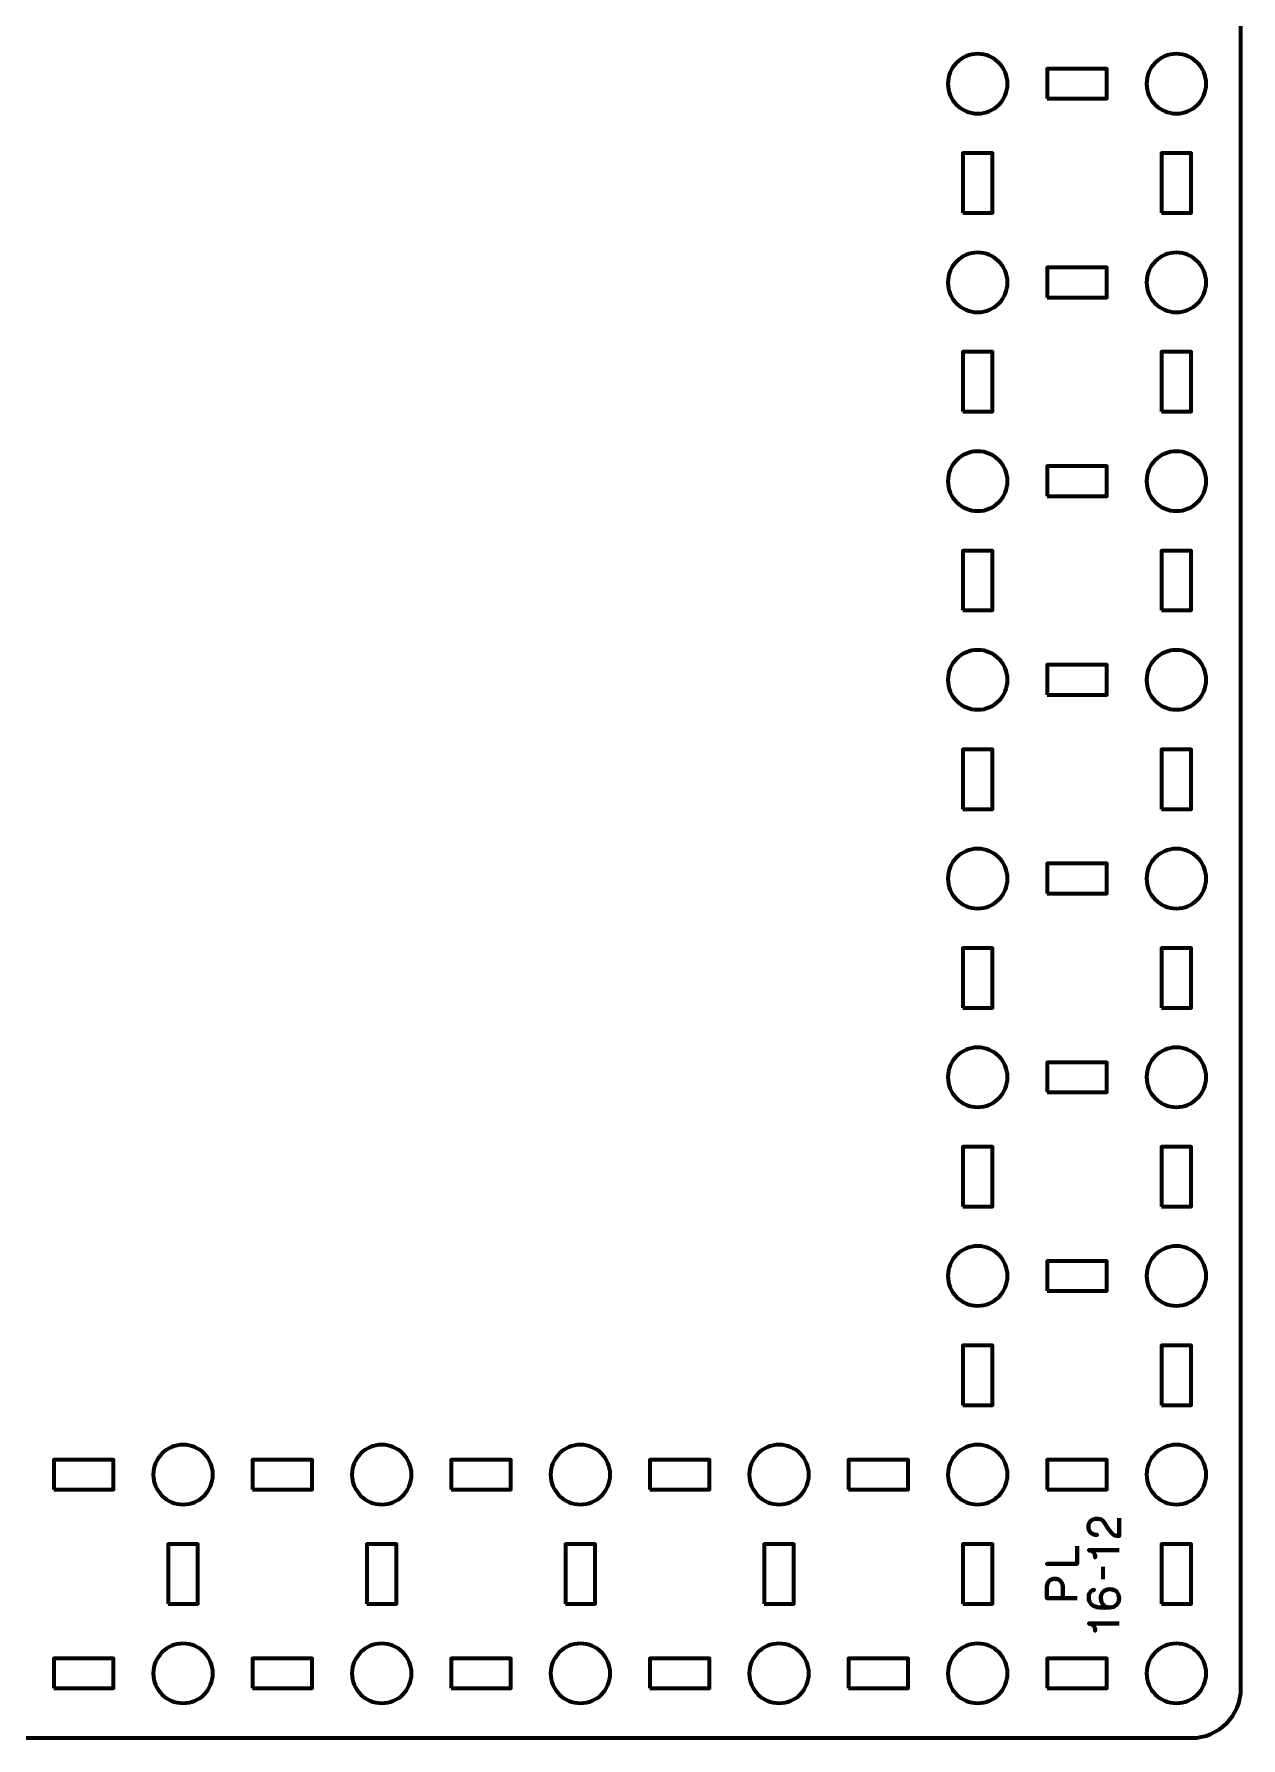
# Model space of a CAD drawing. Header units: centimetres. Extents: x -70 to 70, y -17 to 17.
# Drawn here: x -39 to -26.85, y -16.98 to 0.17 of the extents above; entities that cross this region are included whole.
import ezdxf

# ---------------------------------------------------------------- set-up
doc = ezdxf.new("R2010")
doc.units = ezdxf.units.CM
doc.header["$MEASUREMENT"] = 0
doc.layers.add('Layer 1', color=7, linetype='Continuous')

msp = doc.modelspace()

# ---------------------------------------------------------------- linework, layer by layer
at = {"layer": 'Layer 1', "lineweight": 70}
for points, knots in [([(-50.14997, -16.48316), (-50.14997, -16.48316), (-50.14997, 13.8167), (-50.14997, 13.8167), (-50.14997, 13.8167), (-50.14997, 14.09384), (-49.92687, 14.3168), (-49.64987, 14.3168), (-49.64987, 14.3168), (-49.64987, 14.3168), (-27.34992, 14.3168), (-27.34992, 14.3168), (-27.34992, 14.3168), (-27.07295, 14.3168), (-26.84996, 14.09384), (-26.84996, 13.8167), (-26.84996, 13.8167), (-26.84996, 13.8167), (-26.84996, -16.48316), (-26.84996, -16.48316), (-26.84996, -16.48316), (-26.84996, -16.76016), (-27.07295, -16.98326), (-27.34992, -16.98326), (-27.34992, -16.98326), (-27.34992, -16.98326), (-49.64987, -16.98326), (-49.64987, -16.98326), (-49.64987, -16.98326), (-49.92687, -16.98326), (-50.14997, -16.76016), (-50.14997, -16.48316)], [0, 0, 0, 0, 0.125, 0.125, 0.125, 0.125, 0.25, 0.25, 0.25, 0.25, 0.375, 0.375, 0.375, 0.375, 0.5, 0.5, 0.5, 0.5, 0.625, 0.625, 0.625, 0.625, 0.75, 0.75, 0.75, 0.75, 0.875, 0.875, 0.875, 0.875, 1, 1, 1, 1]), ([(-29.49996, -0.03325), (-29.33429, -0.03325), (-29.19995, -0.16748), (-29.19995, -0.33324), (-29.19995, -0.33324), (-29.19995, -0.49891), (-29.33429, -0.63324), (-29.49996, -0.63324), (-29.49996, -0.63324), (-29.66558, -0.63324), (-29.79996, -0.49891), (-29.79996, -0.33324), (-29.79996, -0.33324), (-29.79996, -0.16748), (-29.66558, -0.03325), (-29.49996, -0.03325)], [0, 0, 0, 0, 0.25, 0.25, 0.25, 0.25, 0.5, 0.5, 0.5, 0.5, 0.75, 0.75, 0.75, 0.75, 1, 1, 1, 1]), ([(-27.49999, -0.03325), (-27.33422, -0.03325), (-27.19999, -0.16748), (-27.19999, -0.33324), (-27.19999, -0.33324), (-27.19999, -0.49891), (-27.33422, -0.63324), (-27.49999, -0.63324), (-27.49999, -0.63324), (-27.66565, -0.63324), (-27.79999, -0.49891), (-27.79999, -0.33324), (-27.79999, -0.33324), (-27.79999, -0.16748), (-27.66565, -0.03325), (-27.49999, -0.03325)], [0, 0, 0, 0, 0.25, 0.25, 0.25, 0.25, 0.5, 0.5, 0.5, 0.5, 0.75, 0.75, 0.75, 0.75, 1, 1, 1, 1]), ([(-28.7999, -0.48317), (-28.7999, -0.48317), (-28.7999, -0.18318), (-28.7999, -0.18318), (-28.7999, -0.18318), (-28.7999, -0.18318), (-28.1999, -0.18318), (-28.1999, -0.18318), (-28.1999, -0.18318), (-28.1999, -0.18318), (-28.1999, -0.48317), (-28.1999, -0.48317), (-28.1999, -0.48317), (-28.1999, -0.48317), (-28.7999, -0.48317), (-28.7999, -0.48317)], [0, 0, 0, 0, 0.25, 0.25, 0.25, 0.25, 0.5, 0.5, 0.5, 0.5, 0.75, 0.75, 0.75, 0.75, 1, 1, 1, 1]), ([(-29.64989, -1.63316), (-29.64989, -1.63316), (-29.64989, -1.03315), (-29.64989, -1.03315), (-29.64989, -1.03315), (-29.64989, -1.03315), (-29.34988, -1.03315), (-29.34988, -1.03315), (-29.34988, -1.03315), (-29.34988, -1.03315), (-29.34988, -1.63316), (-29.34988, -1.63316), (-29.34988, -1.63316), (-29.34988, -1.63316), (-29.64989, -1.63316), (-29.64989, -1.63316)], [0, 0, 0, 0, 0.25, 0.25, 0.25, 0.25, 0.5, 0.5, 0.5, 0.5, 0.75, 0.75, 0.75, 0.75, 1, 1, 1, 1]), ([(-27.64992, -1.63316), (-27.64992, -1.63316), (-27.64992, -1.03315), (-27.64992, -1.03315), (-27.64992, -1.03315), (-27.64992, -1.03315), (-27.34992, -1.03315), (-27.34992, -1.03315), (-27.34992, -1.03315), (-27.34992, -1.03315), (-27.34992, -1.63316), (-27.34992, -1.63316), (-27.34992, -1.63316), (-27.34992, -1.63316), (-27.64992, -1.63316), (-27.64992, -1.63316)], [0, 0, 0, 0, 0.25, 0.25, 0.25, 0.25, 0.5, 0.5, 0.5, 0.5, 0.75, 0.75, 0.75, 0.75, 1, 1, 1, 1]), ([(-29.49996, -2.03321), (-29.33429, -2.03321), (-29.19995, -2.16754), (-29.19995, -2.33321), (-29.19995, -2.33321), (-29.19995, -2.49884), (-29.33429, -2.63321), (-29.49996, -2.63321), (-29.49996, -2.63321), (-29.66558, -2.63321), (-29.79996, -2.49884), (-29.79996, -2.33321), (-29.79996, -2.33321), (-29.79996, -2.16754), (-29.66558, -2.03321), (-29.49996, -2.03321)], [0, 0, 0, 0, 0.25, 0.25, 0.25, 0.25, 0.5, 0.5, 0.5, 0.5, 0.75, 0.75, 0.75, 0.75, 1, 1, 1, 1]), ([(-27.49999, -2.03321), (-27.33422, -2.03321), (-27.19999, -2.16754), (-27.19999, -2.33321), (-27.19999, -2.33321), (-27.19999, -2.49884), (-27.33422, -2.63321), (-27.49999, -2.63321), (-27.49999, -2.63321), (-27.66565, -2.63321), (-27.79999, -2.49884), (-27.79999, -2.33321), (-27.79999, -2.33321), (-27.79999, -2.16754), (-27.66565, -2.03321), (-27.49999, -2.03321)], [0, 0, 0, 0, 0.25, 0.25, 0.25, 0.25, 0.5, 0.5, 0.5, 0.5, 0.75, 0.75, 0.75, 0.75, 1, 1, 1, 1]), ([(-28.7999, -2.48328), (-28.7999, -2.48328), (-28.7999, -2.18328), (-28.7999, -2.18328), (-28.7999, -2.18328), (-28.7999, -2.18328), (-28.1999, -2.18328), (-28.1999, -2.18328), (-28.1999, -2.18328), (-28.1999, -2.18328), (-28.1999, -2.48328), (-28.1999, -2.48328), (-28.1999, -2.48328), (-28.1999, -2.48328), (-28.7999, -2.48328), (-28.7999, -2.48328)], [0, 0, 0, 0, 0.25, 0.25, 0.25, 0.25, 0.5, 0.5, 0.5, 0.5, 0.75, 0.75, 0.75, 0.75, 1, 1, 1, 1]), ([(-29.64989, -3.63323), (-29.64989, -3.63323), (-29.64989, -3.03323), (-29.64989, -3.03323), (-29.64989, -3.03323), (-29.64989, -3.03323), (-29.34988, -3.03323), (-29.34988, -3.03323), (-29.34988, -3.03323), (-29.34988, -3.03323), (-29.34988, -3.63323), (-29.34988, -3.63323), (-29.34988, -3.63323), (-29.34988, -3.63323), (-29.64989, -3.63323), (-29.64989, -3.63323)], [0, 0, 0, 0, 0.25, 0.25, 0.25, 0.25, 0.5, 0.5, 0.5, 0.5, 0.75, 0.75, 0.75, 0.75, 1, 1, 1, 1]), ([(-27.64992, -3.63323), (-27.64992, -3.63323), (-27.64992, -3.03323), (-27.64992, -3.03323), (-27.64992, -3.03323), (-27.64992, -3.03323), (-27.34992, -3.03323), (-27.34992, -3.03323), (-27.34992, -3.03323), (-27.34992, -3.03323), (-27.34992, -3.63323), (-27.34992, -3.63323), (-27.34992, -3.63323), (-27.34992, -3.63323), (-27.64992, -3.63323), (-27.64992, -3.63323)], [0, 0, 0, 0, 0.25, 0.25, 0.25, 0.25, 0.5, 0.5, 0.5, 0.5, 0.75, 0.75, 0.75, 0.75, 1, 1, 1, 1]), ([(-29.49996, -4.03314), (-29.33429, -4.03314), (-29.19995, -4.16751), (-29.19995, -4.33314), (-29.19995, -4.33314), (-29.19995, -4.49891), (-29.33429, -4.63314), (-29.49996, -4.63314), (-29.49996, -4.63314), (-29.66558, -4.63314), (-29.79996, -4.49891), (-29.79996, -4.33314), (-29.79996, -4.33314), (-29.79996, -4.16751), (-29.66558, -4.03314), (-29.49996, -4.03314)], [0, 0, 0, 0, 0.25, 0.25, 0.25, 0.25, 0.5, 0.5, 0.5, 0.5, 0.75, 0.75, 0.75, 0.75, 1, 1, 1, 1]), ([(-27.49999, -4.03314), (-27.33422, -4.03314), (-27.19999, -4.16751), (-27.19999, -4.33314), (-27.19999, -4.33314), (-27.19999, -4.49891), (-27.33422, -4.63314), (-27.49999, -4.63314), (-27.49999, -4.63314), (-27.66565, -4.63314), (-27.79999, -4.49891), (-27.79999, -4.33314), (-27.79999, -4.33314), (-27.79999, -4.16751), (-27.66565, -4.03314), (-27.49999, -4.03314)], [0, 0, 0, 0, 0.25, 0.25, 0.25, 0.25, 0.5, 0.5, 0.5, 0.5, 0.75, 0.75, 0.75, 0.75, 1, 1, 1, 1]), ([(-28.7999, -4.48321), (-28.7999, -4.48321), (-28.7999, -4.18321), (-28.7999, -4.18321), (-28.7999, -4.18321), (-28.7999, -4.18321), (-28.1999, -4.18321), (-28.1999, -4.18321), (-28.1999, -4.18321), (-28.1999, -4.18321), (-28.1999, -4.48321), (-28.1999, -4.48321), (-28.1999, -4.48321), (-28.1999, -4.48321), (-28.7999, -4.48321), (-28.7999, -4.48321)], [0, 0, 0, 0, 0.25, 0.25, 0.25, 0.25, 0.5, 0.5, 0.5, 0.5, 0.75, 0.75, 0.75, 0.75, 1, 1, 1, 1]), ([(-29.64989, -5.6332), (-29.64989, -5.6332), (-29.64989, -5.03319), (-29.64989, -5.03319), (-29.64989, -5.03319), (-29.64989, -5.03319), (-29.34988, -5.03319), (-29.34988, -5.03319), (-29.34988, -5.03319), (-29.34988, -5.03319), (-29.34988, -5.6332), (-29.34988, -5.6332), (-29.34988, -5.6332), (-29.34988, -5.6332), (-29.64989, -5.6332), (-29.64989, -5.6332)], [0, 0, 0, 0, 0.25, 0.25, 0.25, 0.25, 0.5, 0.5, 0.5, 0.5, 0.75, 0.75, 0.75, 0.75, 1, 1, 1, 1]), ([(-27.64992, -5.6332), (-27.64992, -5.6332), (-27.64992, -5.03319), (-27.64992, -5.03319), (-27.64992, -5.03319), (-27.64992, -5.03319), (-27.34992, -5.03319), (-27.34992, -5.03319), (-27.34992, -5.03319), (-27.34992, -5.03319), (-27.34992, -5.6332), (-27.34992, -5.6332), (-27.34992, -5.6332), (-27.34992, -5.6332), (-27.64992, -5.6332), (-27.64992, -5.6332)], [0, 0, 0, 0, 0.25, 0.25, 0.25, 0.25, 0.5, 0.5, 0.5, 0.5, 0.75, 0.75, 0.75, 0.75, 1, 1, 1, 1]), ([(-29.49996, -6.03325), (-29.33429, -6.03325), (-29.19995, -6.16759), (-29.19995, -6.33321), (-29.19995, -6.33321), (-29.19995, -6.49888), (-29.33429, -6.63322), (-29.49996, -6.63322), (-29.49996, -6.63322), (-29.66558, -6.63322), (-29.79996, -6.49888), (-29.79996, -6.33321), (-29.79996, -6.33321), (-29.79996, -6.16759), (-29.66558, -6.03325), (-29.49996, -6.03325)], [0, 0, 0, 0, 0.25, 0.25, 0.25, 0.25, 0.5, 0.5, 0.5, 0.5, 0.75, 0.75, 0.75, 0.75, 1, 1, 1, 1]), ([(-27.49999, -6.03325), (-27.33422, -6.03325), (-27.19999, -6.16759), (-27.19999, -6.33321), (-27.19999, -6.33321), (-27.19999, -6.49888), (-27.33422, -6.63322), (-27.49999, -6.63322), (-27.49999, -6.63322), (-27.66565, -6.63322), (-27.79999, -6.49888), (-27.79999, -6.33321), (-27.79999, -6.33321), (-27.79999, -6.16759), (-27.66565, -6.03325), (-27.49999, -6.03325)], [0, 0, 0, 0, 0.25, 0.25, 0.25, 0.25, 0.5, 0.5, 0.5, 0.5, 0.75, 0.75, 0.75, 0.75, 1, 1, 1, 1]), ([(-28.7999, -6.48315), (-28.7999, -6.48315), (-28.7999, -6.18314), (-28.7999, -6.18314), (-28.7999, -6.18314), (-28.7999, -6.18314), (-28.1999, -6.18314), (-28.1999, -6.18314), (-28.1999, -6.18314), (-28.1999, -6.18314), (-28.1999, -6.48315), (-28.1999, -6.48315), (-28.1999, -6.48315), (-28.1999, -6.48315), (-28.7999, -6.48315), (-28.7999, -6.48315)], [0, 0, 0, 0, 0.25, 0.25, 0.25, 0.25, 0.5, 0.5, 0.5, 0.5, 0.75, 0.75, 0.75, 0.75, 1, 1, 1, 1]), ([(-29.64989, -7.63327), (-29.64989, -7.63327), (-29.64989, -7.03327), (-29.64989, -7.03327), (-29.64989, -7.03327), (-29.64989, -7.03327), (-29.34988, -7.03327), (-29.34988, -7.03327), (-29.34988, -7.03327), (-29.34988, -7.03327), (-29.34988, -7.63327), (-29.34988, -7.63327), (-29.34988, -7.63327), (-29.34988, -7.63327), (-29.64989, -7.63327), (-29.64989, -7.63327)], [0, 0, 0, 0, 0.25, 0.25, 0.25, 0.25, 0.5, 0.5, 0.5, 0.5, 0.75, 0.75, 0.75, 0.75, 1, 1, 1, 1]), ([(-27.64992, -7.63327), (-27.64992, -7.63327), (-27.64992, -7.03327), (-27.64992, -7.03327), (-27.64992, -7.03327), (-27.64992, -7.03327), (-27.34992, -7.03327), (-27.34992, -7.03327), (-27.34992, -7.03327), (-27.34992, -7.03327), (-27.34992, -7.63327), (-27.34992, -7.63327), (-27.34992, -7.63327), (-27.34992, -7.63327), (-27.64992, -7.63327), (-27.64992, -7.63327)], [0, 0, 0, 0, 0.25, 0.25, 0.25, 0.25, 0.5, 0.5, 0.5, 0.5, 0.75, 0.75, 0.75, 0.75, 1, 1, 1, 1]), ([(-29.49996, -8.03318), (-29.33429, -8.03318), (-29.19995, -8.16755), (-29.19995, -8.33318), (-29.19995, -8.33318), (-29.19995, -8.49895), (-29.33429, -8.63318), (-29.49996, -8.63318), (-29.49996, -8.63318), (-29.66558, -8.63318), (-29.79996, -8.49895), (-29.79996, -8.33318), (-29.79996, -8.33318), (-29.79996, -8.16755), (-29.66558, -8.03318), (-29.49996, -8.03318)], [0, 0, 0, 0, 0.25, 0.25, 0.25, 0.25, 0.5, 0.5, 0.5, 0.5, 0.75, 0.75, 0.75, 0.75, 1, 1, 1, 1]), ([(-27.49999, -8.03318), (-27.33422, -8.03318), (-27.19999, -8.16755), (-27.19999, -8.33318), (-27.19999, -8.33318), (-27.19999, -8.49895), (-27.33422, -8.63318), (-27.49999, -8.63318), (-27.49999, -8.63318), (-27.66565, -8.63318), (-27.79999, -8.49895), (-27.79999, -8.33318), (-27.79999, -8.33318), (-27.79999, -8.16755), (-27.66565, -8.03318), (-27.49999, -8.03318)], [0, 0, 0, 0, 0.25, 0.25, 0.25, 0.25, 0.5, 0.5, 0.5, 0.5, 0.75, 0.75, 0.75, 0.75, 1, 1, 1, 1]), ([(-28.7999, -8.48325), (-28.7999, -8.48325), (-28.7999, -8.18325), (-28.7999, -8.18325), (-28.7999, -8.18325), (-28.7999, -8.18325), (-28.1999, -8.18325), (-28.1999, -8.18325), (-28.1999, -8.18325), (-28.1999, -8.18325), (-28.1999, -8.48325), (-28.1999, -8.48325), (-28.1999, -8.48325), (-28.1999, -8.48325), (-28.7999, -8.48325), (-28.7999, -8.48325)], [0, 0, 0, 0, 0.25, 0.25, 0.25, 0.25, 0.5, 0.5, 0.5, 0.5, 0.75, 0.75, 0.75, 0.75, 1, 1, 1, 1]), ([(-29.64989, -9.6332), (-29.64989, -9.6332), (-29.64989, -9.0332), (-29.64989, -9.0332), (-29.64989, -9.0332), (-29.64989, -9.0332), (-29.34988, -9.0332), (-29.34988, -9.0332), (-29.34988, -9.0332), (-29.34988, -9.0332), (-29.34988, -9.6332), (-29.34988, -9.6332), (-29.34988, -9.6332), (-29.34988, -9.6332), (-29.64989, -9.6332), (-29.64989, -9.6332)], [0, 0, 0, 0, 0.25, 0.25, 0.25, 0.25, 0.5, 0.5, 0.5, 0.5, 0.75, 0.75, 0.75, 0.75, 1, 1, 1, 1]), ([(-27.64992, -9.6332), (-27.64992, -9.6332), (-27.64992, -9.0332), (-27.64992, -9.0332), (-27.64992, -9.0332), (-27.64992, -9.0332), (-27.34992, -9.0332), (-27.34992, -9.0332), (-27.34992, -9.0332), (-27.34992, -9.0332), (-27.34992, -9.6332), (-27.34992, -9.6332), (-27.34992, -9.6332), (-27.34992, -9.6332), (-27.64992, -9.6332), (-27.64992, -9.6332)], [0, 0, 0, 0, 0.25, 0.25, 0.25, 0.25, 0.5, 0.5, 0.5, 0.5, 0.75, 0.75, 0.75, 0.75, 1, 1, 1, 1]), ([(-29.49996, -10.03325), (-29.33429, -10.03325), (-29.19995, -10.16749), (-29.19995, -10.33326), (-29.19995, -10.33326), (-29.19995, -10.49892), (-29.33429, -10.63326), (-29.49996, -10.63326), (-29.49996, -10.63326), (-29.66558, -10.63326), (-29.79996, -10.49892), (-29.79996, -10.33326), (-29.79996, -10.33326), (-29.79996, -10.16749), (-29.66558, -10.03325), (-29.49996, -10.03325)], [0, 0, 0, 0, 0.25, 0.25, 0.25, 0.25, 0.5, 0.5, 0.5, 0.5, 0.75, 0.75, 0.75, 0.75, 1, 1, 1, 1]), ([(-27.49999, -10.03325), (-27.33422, -10.03325), (-27.19999, -10.16749), (-27.19999, -10.33326), (-27.19999, -10.33326), (-27.19999, -10.49892), (-27.33422, -10.63326), (-27.49999, -10.63326), (-27.49999, -10.63326), (-27.66565, -10.63326), (-27.79999, -10.49892), (-27.79999, -10.33326), (-27.79999, -10.33326), (-27.79999, -10.16749), (-27.66565, -10.03325), (-27.49999, -10.03325)], [0, 0, 0, 0, 0.25, 0.25, 0.25, 0.25, 0.5, 0.5, 0.5, 0.5, 0.75, 0.75, 0.75, 0.75, 1, 1, 1, 1]), ([(-28.7999, -10.48319), (-28.7999, -10.48319), (-28.7999, -10.18318), (-28.7999, -10.18318), (-28.7999, -10.18318), (-28.7999, -10.18318), (-28.1999, -10.18318), (-28.1999, -10.18318), (-28.1999, -10.18318), (-28.1999, -10.18318), (-28.1999, -10.48319), (-28.1999, -10.48319), (-28.1999, -10.48319), (-28.1999, -10.48319), (-28.7999, -10.48319), (-28.7999, -10.48319)], [0, 0, 0, 0, 0.25, 0.25, 0.25, 0.25, 0.5, 0.5, 0.5, 0.5, 0.75, 0.75, 0.75, 0.75, 1, 1, 1, 1]), ([(-29.64989, -11.63317), (-29.64989, -11.63317), (-29.64989, -11.03317), (-29.64989, -11.03317), (-29.64989, -11.03317), (-29.64989, -11.03317), (-29.34988, -11.03317), (-29.34988, -11.03317), (-29.34988, -11.03317), (-29.34988, -11.03317), (-29.34988, -11.63317), (-29.34988, -11.63317), (-29.34988, -11.63317), (-29.34988, -11.63317), (-29.64989, -11.63317), (-29.64989, -11.63317)], [0, 0, 0, 0, 0.25, 0.25, 0.25, 0.25, 0.5, 0.5, 0.5, 0.5, 0.75, 0.75, 0.75, 0.75, 1, 1, 1, 1]), ([(-27.64992, -11.63317), (-27.64992, -11.63317), (-27.64992, -11.03317), (-27.64992, -11.03317), (-27.64992, -11.03317), (-27.64992, -11.03317), (-27.34992, -11.03317), (-27.34992, -11.03317), (-27.34992, -11.03317), (-27.34992, -11.03317), (-27.34992, -11.63317), (-27.34992, -11.63317), (-27.34992, -11.63317), (-27.34992, -11.63317), (-27.64992, -11.63317), (-27.64992, -11.63317)], [0, 0, 0, 0, 0.25, 0.25, 0.25, 0.25, 0.5, 0.5, 0.5, 0.5, 0.75, 0.75, 0.75, 0.75, 1, 1, 1, 1]), ([(-29.49996, -12.03322), (-29.33429, -12.03322), (-29.19995, -12.16756), (-29.19995, -12.33322), (-29.19995, -12.33322), (-29.19995, -12.49885), (-29.33429, -12.63323), (-29.49996, -12.63323), (-29.49996, -12.63323), (-29.66558, -12.63323), (-29.79996, -12.49885), (-29.79996, -12.33322), (-29.79996, -12.33322), (-29.79996, -12.16756), (-29.66558, -12.03322), (-29.49996, -12.03322)], [0, 0, 0, 0, 0.25, 0.25, 0.25, 0.25, 0.5, 0.5, 0.5, 0.5, 0.75, 0.75, 0.75, 0.75, 1, 1, 1, 1]), ([(-27.49999, -12.03322), (-27.33422, -12.03322), (-27.19999, -12.16756), (-27.19999, -12.33322), (-27.19999, -12.33322), (-27.19999, -12.49885), (-27.33422, -12.63323), (-27.49999, -12.63323), (-27.49999, -12.63323), (-27.66565, -12.63323), (-27.79999, -12.49885), (-27.79999, -12.33322), (-27.79999, -12.33322), (-27.79999, -12.16756), (-27.66565, -12.03322), (-27.49999, -12.03322)], [0, 0, 0, 0, 0.25, 0.25, 0.25, 0.25, 0.5, 0.5, 0.5, 0.5, 0.75, 0.75, 0.75, 0.75, 1, 1, 1, 1]), ([(-28.7999, -12.4833), (-28.7999, -12.4833), (-28.7999, -12.18329), (-28.7999, -12.18329), (-28.7999, -12.18329), (-28.7999, -12.18329), (-28.1999, -12.18329), (-28.1999, -12.18329), (-28.1999, -12.18329), (-28.1999, -12.18329), (-28.1999, -12.4833), (-28.1999, -12.4833), (-28.1999, -12.4833), (-28.1999, -12.4833), (-28.7999, -12.4833), (-28.7999, -12.4833)], [0, 0, 0, 0, 0.25, 0.25, 0.25, 0.25, 0.5, 0.5, 0.5, 0.5, 0.75, 0.75, 0.75, 0.75, 1, 1, 1, 1]), ([(-29.64989, -13.63325), (-29.64989, -13.63325), (-29.64989, -13.03324), (-29.64989, -13.03324), (-29.64989, -13.03324), (-29.64989, -13.03324), (-29.34988, -13.03324), (-29.34988, -13.03324), (-29.34988, -13.03324), (-29.34988, -13.03324), (-29.34988, -13.63325), (-29.34988, -13.63325), (-29.34988, -13.63325), (-29.34988, -13.63325), (-29.64989, -13.63325), (-29.64989, -13.63325)], [0, 0, 0, 0, 0.25, 0.25, 0.25, 0.25, 0.5, 0.5, 0.5, 0.5, 0.75, 0.75, 0.75, 0.75, 1, 1, 1, 1]), ([(-27.64992, -13.63325), (-27.64992, -13.63325), (-27.64992, -13.03324), (-27.64992, -13.03324), (-27.64992, -13.03324), (-27.64992, -13.03324), (-27.34992, -13.03324), (-27.34992, -13.03324), (-27.34992, -13.03324), (-27.34992, -13.03324), (-27.34992, -13.63325), (-27.34992, -13.63325), (-27.34992, -13.63325), (-27.34992, -13.63325), (-27.64992, -13.63325), (-27.64992, -13.63325)], [0, 0, 0, 0, 0.25, 0.25, 0.25, 0.25, 0.5, 0.5, 0.5, 0.5, 0.75, 0.75, 0.75, 0.75, 1, 1, 1, 1]), ([(-37.49985, -14.03315), (-37.33422, -14.03315), (-37.19985, -14.16753), (-37.19985, -14.33316), (-37.19985, -14.33316), (-37.19985, -14.49893), (-37.33422, -14.63316), (-37.49985, -14.63316), (-37.49985, -14.63316), (-37.66562, -14.63316), (-37.79985, -14.49893), (-37.79985, -14.33316), (-37.79985, -14.33316), (-37.79985, -14.16753), (-37.66562, -14.03315), (-37.49985, -14.03315)], [0, 0, 0, 0, 0.25, 0.25, 0.25, 0.25, 0.5, 0.5, 0.5, 0.5, 0.75, 0.75, 0.75, 0.75, 1, 1, 1, 1]), ([(-35.49992, -14.03315), (-35.33425, -14.03315), (-35.19992, -14.16753), (-35.19992, -14.33316), (-35.19992, -14.33316), (-35.19992, -14.49893), (-35.33425, -14.63316), (-35.49992, -14.63316), (-35.49992, -14.63316), (-35.66555, -14.63316), (-35.79992, -14.49893), (-35.79992, -14.33316), (-35.79992, -14.33316), (-35.79992, -14.16753), (-35.66555, -14.03315), (-35.49992, -14.03315)], [0, 0, 0, 0, 0.25, 0.25, 0.25, 0.25, 0.5, 0.5, 0.5, 0.5, 0.75, 0.75, 0.75, 0.75, 1, 1, 1, 1]), ([(-33.49995, -14.03315), (-33.33419, -14.03315), (-33.19996, -14.16753), (-33.19996, -14.33316), (-33.19996, -14.33316), (-33.19996, -14.49893), (-33.33419, -14.63316), (-33.49995, -14.63316), (-33.49995, -14.63316), (-33.66562, -14.63316), (-33.79995, -14.49893), (-33.79995, -14.33316), (-33.79995, -14.33316), (-33.79995, -14.16753), (-33.66562, -14.03315), (-33.49995, -14.03315)], [0, 0, 0, 0, 0.25, 0.25, 0.25, 0.25, 0.5, 0.5, 0.5, 0.5, 0.75, 0.75, 0.75, 0.75, 1, 1, 1, 1]), ([(-31.49989, -14.03315), (-31.33426, -14.03315), (-31.19989, -14.16753), (-31.19989, -14.33316), (-31.19989, -14.33316), (-31.19989, -14.49893), (-31.33426, -14.63316), (-31.49989, -14.63316), (-31.49989, -14.63316), (-31.66566, -14.63316), (-31.79989, -14.49893), (-31.79989, -14.33316), (-31.79989, -14.33316), (-31.79989, -14.16753), (-31.66566, -14.03315), (-31.49989, -14.03315)], [0, 0, 0, 0, 0.25, 0.25, 0.25, 0.25, 0.5, 0.5, 0.5, 0.5, 0.75, 0.75, 0.75, 0.75, 1, 1, 1, 1]), ([(-29.49996, -14.03315), (-29.33429, -14.03315), (-29.19995, -14.16753), (-29.19995, -14.33316), (-29.19995, -14.33316), (-29.19995, -14.49893), (-29.33429, -14.63316), (-29.49996, -14.63316), (-29.49996, -14.63316), (-29.66558, -14.63316), (-29.79996, -14.49893), (-29.79996, -14.33316), (-29.79996, -14.33316), (-29.79996, -14.16753), (-29.66558, -14.03315), (-29.49996, -14.03315)], [0, 0, 0, 0, 0.25, 0.25, 0.25, 0.25, 0.5, 0.5, 0.5, 0.5, 0.75, 0.75, 0.75, 0.75, 1, 1, 1, 1]), ([(-27.49999, -14.03315), (-27.33422, -14.03315), (-27.19999, -14.16753), (-27.19999, -14.33316), (-27.19999, -14.33316), (-27.19999, -14.49893), (-27.33422, -14.63316), (-27.49999, -14.63316), (-27.49999, -14.63316), (-27.66565, -14.63316), (-27.79999, -14.49893), (-27.79999, -14.33316), (-27.79999, -14.33316), (-27.79999, -14.16753), (-27.66565, -14.03315), (-27.49999, -14.03315)], [0, 0, 0, 0, 0.25, 0.25, 0.25, 0.25, 0.5, 0.5, 0.5, 0.5, 0.75, 0.75, 0.75, 0.75, 1, 1, 1, 1]), ([(-38.79991, -14.48323), (-38.79991, -14.48323), (-38.79991, -14.18323), (-38.79991, -14.18323), (-38.79991, -14.18323), (-38.79991, -14.18323), (-38.1999, -14.18323), (-38.1999, -14.18323), (-38.1999, -14.18323), (-38.1999, -14.18323), (-38.1999, -14.48323), (-38.1999, -14.48323), (-38.1999, -14.48323), (-38.1999, -14.48323), (-38.79991, -14.48323), (-38.79991, -14.48323)], [0, 0, 0, 0, 0.25, 0.25, 0.25, 0.25, 0.5, 0.5, 0.5, 0.5, 0.75, 0.75, 0.75, 0.75, 1, 1, 1, 1]), ([(-36.79994, -14.48323), (-36.79994, -14.48323), (-36.79994, -14.18323), (-36.79994, -14.18323), (-36.79994, -14.18323), (-36.79994, -14.18323), (-36.19994, -14.18323), (-36.19994, -14.18323), (-36.19994, -14.18323), (-36.19994, -14.18323), (-36.19994, -14.48323), (-36.19994, -14.48323), (-36.19994, -14.48323), (-36.19994, -14.48323), (-36.79994, -14.48323), (-36.79994, -14.48323)], [0, 0, 0, 0, 0.25, 0.25, 0.25, 0.25, 0.5, 0.5, 0.5, 0.5, 0.75, 0.75, 0.75, 0.75, 1, 1, 1, 1]), ([(-34.79987, -14.48323), (-34.79987, -14.48323), (-34.79987, -14.18323), (-34.79987, -14.18323), (-34.79987, -14.18323), (-34.79987, -14.18323), (-34.19986, -14.18323), (-34.19986, -14.18323), (-34.19986, -14.18323), (-34.19986, -14.18323), (-34.19986, -14.48323), (-34.19986, -14.48323), (-34.19986, -14.48323), (-34.19986, -14.48323), (-34.79987, -14.48323), (-34.79987, -14.48323)], [0, 0, 0, 0, 0.25, 0.25, 0.25, 0.25, 0.5, 0.5, 0.5, 0.5, 0.75, 0.75, 0.75, 0.75, 1, 1, 1, 1]), ([(-32.79994, -14.48323), (-32.79994, -14.48323), (-32.79994, -14.18323), (-32.79994, -14.18323), (-32.79994, -14.18323), (-32.79994, -14.18323), (-32.19994, -14.18323), (-32.19994, -14.18323), (-32.19994, -14.18323), (-32.19994, -14.18323), (-32.19994, -14.48323), (-32.19994, -14.48323), (-32.19994, -14.48323), (-32.19994, -14.48323), (-32.79994, -14.48323), (-32.79994, -14.48323)], [0, 0, 0, 0, 0.25, 0.25, 0.25, 0.25, 0.5, 0.5, 0.5, 0.5, 0.75, 0.75, 0.75, 0.75, 1, 1, 1, 1]), ([(-30.79998, -14.48323), (-30.79998, -14.48323), (-30.79998, -14.18323), (-30.79998, -14.18323), (-30.79998, -14.18323), (-30.79998, -14.18323), (-30.19997, -14.18323), (-30.19997, -14.18323), (-30.19997, -14.18323), (-30.19997, -14.18323), (-30.19997, -14.48323), (-30.19997, -14.48323), (-30.19997, -14.48323), (-30.19997, -14.48323), (-30.79998, -14.48323), (-30.79998, -14.48323)], [0, 0, 0, 0, 0.25, 0.25, 0.25, 0.25, 0.5, 0.5, 0.5, 0.5, 0.75, 0.75, 0.75, 0.75, 1, 1, 1, 1]), ([(-28.7999, -14.48323), (-28.7999, -14.48323), (-28.7999, -14.18323), (-28.7999, -14.18323), (-28.7999, -14.18323), (-28.7999, -14.18323), (-28.1999, -14.18323), (-28.1999, -14.18323), (-28.1999, -14.18323), (-28.1999, -14.18323), (-28.1999, -14.48323), (-28.1999, -14.48323), (-28.1999, -14.48323), (-28.1999, -14.48323), (-28.7999, -14.48323), (-28.7999, -14.48323)], [0, 0, 0, 0, 0.25, 0.25, 0.25, 0.25, 0.5, 0.5, 0.5, 0.5, 0.75, 0.75, 0.75, 0.75, 1, 1, 1, 1]), ([(-37.64992, -15.63321), (-37.64992, -15.63321), (-37.64992, -15.03321), (-37.64992, -15.03321), (-37.64992, -15.03321), (-37.64992, -15.03321), (-37.34992, -15.03321), (-37.34992, -15.03321), (-37.34992, -15.03321), (-37.34992, -15.03321), (-37.34992, -15.63321), (-37.34992, -15.63321), (-37.34992, -15.63321), (-37.34992, -15.63321), (-37.64992, -15.63321), (-37.64992, -15.63321)], [0, 0, 0, 0, 0.25, 0.25, 0.25, 0.25, 0.5, 0.5, 0.5, 0.5, 0.75, 0.75, 0.75, 0.75, 1, 1, 1, 1]), ([(-35.64999, -15.63321), (-35.64999, -15.63321), (-35.64999, -15.03321), (-35.64999, -15.03321), (-35.64999, -15.03321), (-35.64999, -15.03321), (-35.34999, -15.03321), (-35.34999, -15.03321), (-35.34999, -15.03321), (-35.34999, -15.03321), (-35.34999, -15.63321), (-35.34999, -15.63321), (-35.34999, -15.63321), (-35.34999, -15.63321), (-35.64999, -15.63321), (-35.64999, -15.63321)], [0, 0, 0, 0, 0.25, 0.25, 0.25, 0.25, 0.5, 0.5, 0.5, 0.5, 0.75, 0.75, 0.75, 0.75, 1, 1, 1, 1]), ([(-33.64988, -15.63321), (-33.64988, -15.63321), (-33.64988, -15.03321), (-33.64988, -15.03321), (-33.64988, -15.03321), (-33.64988, -15.03321), (-33.34989, -15.03321), (-33.34989, -15.03321), (-33.34989, -15.03321), (-33.34989, -15.03321), (-33.34989, -15.63321), (-33.34989, -15.63321), (-33.34989, -15.63321), (-33.34989, -15.63321), (-33.64988, -15.63321), (-33.64988, -15.63321)], [0, 0, 0, 0, 0.25, 0.25, 0.25, 0.25, 0.5, 0.5, 0.5, 0.5, 0.75, 0.75, 0.75, 0.75, 1, 1, 1, 1]), ([(-31.64996, -15.63321), (-31.64996, -15.63321), (-31.64996, -15.03321), (-31.64996, -15.03321), (-31.64996, -15.03321), (-31.64996, -15.03321), (-31.34996, -15.03321), (-31.34996, -15.03321), (-31.34996, -15.03321), (-31.34996, -15.03321), (-31.34996, -15.63321), (-31.34996, -15.63321), (-31.34996, -15.63321), (-31.34996, -15.63321), (-31.64996, -15.63321), (-31.64996, -15.63321)], [0, 0, 0, 0, 0.25, 0.25, 0.25, 0.25, 0.5, 0.5, 0.5, 0.5, 0.75, 0.75, 0.75, 0.75, 1, 1, 1, 1]), ([(-29.64989, -15.63321), (-29.64989, -15.63321), (-29.64989, -15.03321), (-29.64989, -15.03321), (-29.64989, -15.03321), (-29.64989, -15.03321), (-29.34988, -15.03321), (-29.34988, -15.03321), (-29.34988, -15.03321), (-29.34988, -15.03321), (-29.34988, -15.63321), (-29.34988, -15.63321), (-29.34988, -15.63321), (-29.34988, -15.63321), (-29.64989, -15.63321), (-29.64989, -15.63321)], [0, 0, 0, 0, 0.25, 0.25, 0.25, 0.25, 0.5, 0.5, 0.5, 0.5, 0.75, 0.75, 0.75, 0.75, 1, 1, 1, 1]), ([(-27.64992, -15.63321), (-27.64992, -15.63321), (-27.64992, -15.03321), (-27.64992, -15.03321), (-27.64992, -15.03321), (-27.64992, -15.03321), (-27.34992, -15.03321), (-27.34992, -15.03321), (-27.34992, -15.03321), (-27.34992, -15.03321), (-27.34992, -15.63321), (-27.34992, -15.63321), (-27.34992, -15.63321), (-27.34992, -15.63321), (-27.64992, -15.63321), (-27.64992, -15.63321)], [0, 0, 0, 0, 0.25, 0.25, 0.25, 0.25, 0.5, 0.5, 0.5, 0.5, 0.75, 0.75, 0.75, 0.75, 1, 1, 1, 1]), ([(-37.49985, -16.03323), (-37.33422, -16.03323), (-37.19985, -16.16746), (-37.19985, -16.33323), (-37.19985, -16.33323), (-37.19985, -16.49889), (-37.33422, -16.63323), (-37.49985, -16.63323), (-37.49985, -16.63323), (-37.66562, -16.63323), (-37.79985, -16.49889), (-37.79985, -16.33323), (-37.79985, -16.33323), (-37.79985, -16.16746), (-37.66562, -16.03323), (-37.49985, -16.03323)], [0, 0, 0, 0, 0.25, 0.25, 0.25, 0.25, 0.5, 0.5, 0.5, 0.5, 0.75, 0.75, 0.75, 0.75, 1, 1, 1, 1]), ([(-35.49992, -16.03323), (-35.33425, -16.03323), (-35.19992, -16.16746), (-35.19992, -16.33323), (-35.19992, -16.33323), (-35.19992, -16.49889), (-35.33425, -16.63323), (-35.49992, -16.63323), (-35.49992, -16.63323), (-35.66555, -16.63323), (-35.79992, -16.49889), (-35.79992, -16.33323), (-35.79992, -16.33323), (-35.79992, -16.16746), (-35.66555, -16.03323), (-35.49992, -16.03323)], [0, 0, 0, 0, 0.25, 0.25, 0.25, 0.25, 0.5, 0.5, 0.5, 0.5, 0.75, 0.75, 0.75, 0.75, 1, 1, 1, 1]), ([(-33.49995, -16.03323), (-33.33419, -16.03323), (-33.19996, -16.16746), (-33.19996, -16.33323), (-33.19996, -16.33323), (-33.19996, -16.49889), (-33.33419, -16.63323), (-33.49995, -16.63323), (-33.49995, -16.63323), (-33.66562, -16.63323), (-33.79995, -16.49889), (-33.79995, -16.33323), (-33.79995, -16.33323), (-33.79995, -16.16746), (-33.66562, -16.03323), (-33.49995, -16.03323)], [0, 0, 0, 0, 0.25, 0.25, 0.25, 0.25, 0.5, 0.5, 0.5, 0.5, 0.75, 0.75, 0.75, 0.75, 1, 1, 1, 1]), ([(-31.49989, -16.03323), (-31.33426, -16.03323), (-31.19989, -16.16746), (-31.19989, -16.33323), (-31.19989, -16.33323), (-31.19989, -16.49889), (-31.33426, -16.63323), (-31.49989, -16.63323), (-31.49989, -16.63323), (-31.66566, -16.63323), (-31.79989, -16.49889), (-31.79989, -16.33323), (-31.79989, -16.33323), (-31.79989, -16.16746), (-31.66566, -16.03323), (-31.49989, -16.03323)], [0, 0, 0, 0, 0.25, 0.25, 0.25, 0.25, 0.5, 0.5, 0.5, 0.5, 0.75, 0.75, 0.75, 0.75, 1, 1, 1, 1]), ([(-29.49996, -16.03323), (-29.33429, -16.03323), (-29.19995, -16.16746), (-29.19995, -16.33323), (-29.19995, -16.33323), (-29.19995, -16.49889), (-29.33429, -16.63323), (-29.49996, -16.63323), (-29.49996, -16.63323), (-29.66558, -16.63323), (-29.79996, -16.49889), (-29.79996, -16.33323), (-29.79996, -16.33323), (-29.79996, -16.16746), (-29.66558, -16.03323), (-29.49996, -16.03323)], [0, 0, 0, 0, 0.25, 0.25, 0.25, 0.25, 0.5, 0.5, 0.5, 0.5, 0.75, 0.75, 0.75, 0.75, 1, 1, 1, 1]), ([(-27.49999, -16.03323), (-27.33422, -16.03323), (-27.19999, -16.16746), (-27.19999, -16.33323), (-27.19999, -16.33323), (-27.19999, -16.49889), (-27.33422, -16.63323), (-27.49999, -16.63323), (-27.49999, -16.63323), (-27.66565, -16.63323), (-27.79999, -16.49889), (-27.79999, -16.33323), (-27.79999, -16.33323), (-27.79999, -16.16746), (-27.66565, -16.03323), (-27.49999, -16.03323)], [0, 0, 0, 0, 0.25, 0.25, 0.25, 0.25, 0.5, 0.5, 0.5, 0.5, 0.75, 0.75, 0.75, 0.75, 1, 1, 1, 1]), ([(-38.79991, -16.48316), (-38.79991, -16.48316), (-38.79991, -16.18316), (-38.79991, -16.18316), (-38.79991, -16.18316), (-38.79991, -16.18316), (-38.1999, -16.18316), (-38.1999, -16.18316), (-38.1999, -16.18316), (-38.1999, -16.18316), (-38.1999, -16.48316), (-38.1999, -16.48316), (-38.1999, -16.48316), (-38.1999, -16.48316), (-38.79991, -16.48316), (-38.79991, -16.48316)], [0, 0, 0, 0, 0.25, 0.25, 0.25, 0.25, 0.5, 0.5, 0.5, 0.5, 0.75, 0.75, 0.75, 0.75, 1, 1, 1, 1]), ([(-36.79994, -16.48316), (-36.79994, -16.48316), (-36.79994, -16.18316), (-36.79994, -16.18316), (-36.79994, -16.18316), (-36.79994, -16.18316), (-36.19994, -16.18316), (-36.19994, -16.18316), (-36.19994, -16.18316), (-36.19994, -16.18316), (-36.19994, -16.48316), (-36.19994, -16.48316), (-36.19994, -16.48316), (-36.19994, -16.48316), (-36.79994, -16.48316), (-36.79994, -16.48316)], [0, 0, 0, 0, 0.25, 0.25, 0.25, 0.25, 0.5, 0.5, 0.5, 0.5, 0.75, 0.75, 0.75, 0.75, 1, 1, 1, 1]), ([(-34.79987, -16.48316), (-34.79987, -16.48316), (-34.79987, -16.18316), (-34.79987, -16.18316), (-34.79987, -16.18316), (-34.79987, -16.18316), (-34.19986, -16.18316), (-34.19986, -16.18316), (-34.19986, -16.18316), (-34.19986, -16.18316), (-34.19986, -16.48316), (-34.19986, -16.48316), (-34.19986, -16.48316), (-34.19986, -16.48316), (-34.79987, -16.48316), (-34.79987, -16.48316)], [0, 0, 0, 0, 0.25, 0.25, 0.25, 0.25, 0.5, 0.5, 0.5, 0.5, 0.75, 0.75, 0.75, 0.75, 1, 1, 1, 1]), ([(-32.79994, -16.48316), (-32.79994, -16.48316), (-32.79994, -16.18316), (-32.79994, -16.18316), (-32.79994, -16.18316), (-32.79994, -16.18316), (-32.19994, -16.18316), (-32.19994, -16.18316), (-32.19994, -16.18316), (-32.19994, -16.18316), (-32.19994, -16.48316), (-32.19994, -16.48316), (-32.19994, -16.48316), (-32.19994, -16.48316), (-32.79994, -16.48316), (-32.79994, -16.48316)], [0, 0, 0, 0, 0.25, 0.25, 0.25, 0.25, 0.5, 0.5, 0.5, 0.5, 0.75, 0.75, 0.75, 0.75, 1, 1, 1, 1]), ([(-30.79998, -16.48316), (-30.79998, -16.48316), (-30.79998, -16.18316), (-30.79998, -16.18316), (-30.79998, -16.18316), (-30.79998, -16.18316), (-30.19997, -16.18316), (-30.19997, -16.18316), (-30.19997, -16.18316), (-30.19997, -16.18316), (-30.19997, -16.48316), (-30.19997, -16.48316), (-30.19997, -16.48316), (-30.19997, -16.48316), (-30.79998, -16.48316), (-30.79998, -16.48316)], [0, 0, 0, 0, 0.25, 0.25, 0.25, 0.25, 0.5, 0.5, 0.5, 0.5, 0.75, 0.75, 0.75, 0.75, 1, 1, 1, 1]), ([(-28.7999, -16.48316), (-28.7999, -16.48316), (-28.7999, -16.18316), (-28.7999, -16.18316), (-28.7999, -16.18316), (-28.7999, -16.18316), (-28.1999, -16.18316), (-28.1999, -16.18316), (-28.1999, -16.18316), (-28.1999, -16.18316), (-28.1999, -16.48316), (-28.1999, -16.48316), (-28.1999, -16.48316), (-28.1999, -16.48316), (-28.7999, -16.48316), (-28.7999, -16.48316)], [0, 0, 0, 0, 0.25, 0.25, 0.25, 0.25, 0.5, 0.5, 0.5, 0.5, 0.75, 0.75, 0.75, 0.75, 1, 1, 1, 1])]:
    msp.add_open_spline(points, degree=3, knots=knots, dxfattribs=at)
at = {"layer": 'Layer 1', "color": 40, "lineweight": 70}
for points, knots in [([(-28.07657, -14.77014), (-28.07657, -14.77014), (-28.07657, -14.95175), (-28.07657, -14.95175), (-28.07657, -14.95175), (-28.09682, -14.95122), (-28.11322, -14.94748), (-28.12603, -14.94075), (-28.12603, -14.94075), (-28.13873, -14.93411), (-28.14931, -14.92558), (-28.15788, -14.9151), (-28.15788, -14.9151), (-28.16614, -14.90476), (-28.17429, -14.89347), (-28.18198, -14.88106), (-28.18198, -14.88106), (-28.18198, -14.88106), (-28.2302, -14.8087), (-28.2302, -14.8087), (-28.2302, -14.8087), (-28.24068, -14.79438), (-28.25296, -14.7857), (-28.26675, -14.78267), (-28.26675, -14.78267), (-28.28051, -14.77977), (-28.29458, -14.77854), (-28.30905, -14.7791), (-28.30905, -14.7791), (-28.31882, -14.77896), (-28.32958, -14.78129), (-28.34129, -14.78598), (-28.34129, -14.78598), (-28.35272, -14.79081), (-28.36263, -14.79879), (-28.37121, -14.81011), (-28.37121, -14.81011), (-28.37946, -14.82154), (-28.38387, -14.8371), (-28.3843, -14.85696), (-28.3843, -14.85696), (-28.38387, -14.87707), (-28.37946, -14.89333), (-28.37107, -14.90547), (-28.37107, -14.90547), (-28.36249, -14.91771), (-28.35163, -14.92653), (-28.33854, -14.93193), (-28.33854, -14.93193), (-28.32517, -14.93743), (-28.31138, -14.94004), (-28.29719, -14.9399), (-28.29719, -14.9399), (-28.31138, -14.94004), (-28.32517, -14.93743), (-28.33854, -14.93193), (-28.33854, -14.93193), (-28.35163, -14.92653), (-28.36249, -14.91771), (-28.37107, -14.90547), (-28.37107, -14.90547), (-28.37946, -14.89333), (-28.38387, -14.87707), (-28.3843, -14.85696), (-28.3843, -14.85696), (-28.38387, -14.8371), (-28.37946, -14.82154), (-28.37121, -14.81011), (-28.37121, -14.81011), (-28.36263, -14.79879), (-28.35272, -14.79081), (-28.34129, -14.78598), (-28.34129, -14.78598), (-28.32958, -14.78129), (-28.31882, -14.77896), (-28.30905, -14.7791), (-28.30905, -14.7791), (-28.29458, -14.77854), (-28.28051, -14.77977), (-28.26675, -14.78267), (-28.26675, -14.78267), (-28.25296, -14.7857), (-28.24068, -14.79438), (-28.2302, -14.8087), (-28.2302, -14.8087), (-28.2302, -14.8087), (-28.18198, -14.88106), (-28.18198, -14.88106), (-28.18198, -14.88106), (-28.17429, -14.89347), (-28.16614, -14.90476), (-28.15788, -14.9151), (-28.15788, -14.9151), (-28.14931, -14.92558), (-28.13873, -14.93411), (-28.12603, -14.94075), (-28.12603, -14.94075), (-28.11322, -14.94748), (-28.09682, -14.95122), (-28.07657, -14.95175), (-28.07657, -14.95175), (-28.07657, -14.95175), (-28.07657, -14.77014), (-28.07657, -14.77014)], [0, 0, 0, 0, 0.03846154, 0.03846154, 0.03846154, 0.03846154, 0.07692308, 0.07692308, 0.07692308, 0.07692308, 0.11538462, 0.11538462, 0.11538462, 0.11538462, 0.15384615, 0.15384615, 0.15384615, 0.15384615, 0.19230769, 0.19230769, 0.19230769, 0.19230769, 0.23076923, 0.23076923, 0.23076923, 0.23076923, 0.26923077, 0.26923077, 0.26923077, 0.26923077, 0.30769231, 0.30769231, 0.30769231, 0.30769231, 0.34615385, 0.34615385, 0.34615385, 0.34615385, 0.38461538, 0.38461538, 0.38461538, 0.38461538, 0.42307692, 0.42307692, 0.42307692, 0.42307692, 0.46153846, 0.46153846, 0.46153846, 0.46153846, 0.5, 0.5, 0.5, 0.5, 0.53846154, 0.53846154, 0.53846154, 0.53846154, 0.57692308, 0.57692308, 0.57692308, 0.57692308, 0.61538462, 0.61538462, 0.61538462, 0.61538462, 0.65384615, 0.65384615, 0.65384615, 0.65384615, 0.69230769, 0.69230769, 0.69230769, 0.69230769, 0.73076923, 0.73076923, 0.73076923, 0.73076923, 0.76923077, 0.76923077, 0.76923077, 0.76923077, 0.80769231, 0.80769231, 0.80769231, 0.80769231, 0.84615385, 0.84615385, 0.84615385, 0.84615385, 0.88461538, 0.88461538, 0.88461538, 0.88461538, 0.92307692, 0.92307692, 0.92307692, 0.92307692, 0.96153846, 0.96153846, 0.96153846, 0.96153846, 1, 1, 1, 1]), ([(-28.4999, -15.05318), (-28.4999, -15.05318), (-28.4999, -15.23136), (-28.4999, -15.23136), (-28.4999, -15.23136), (-28.4999, -15.23136), (-28.80512, -15.23136), (-28.80512, -15.23136), (-28.80512, -15.23136), (-28.80512, -15.23136), (-28.4999, -15.23136), (-28.4999, -15.23136), (-28.4999, -15.23136), (-28.4999, -15.23136), (-28.4999, -15.05318), (-28.4999, -15.05318)], [0, 0, 0, 0, 0.25, 0.25, 0.25, 0.25, 0.5, 0.5, 0.5, 0.5, 0.75, 0.75, 0.75, 0.75, 1, 1, 1, 1]), ([(-28.07657, -15.09396), (-28.07657, -15.09396), (-28.38179, -15.09396), (-28.38179, -15.09396), (-28.38179, -15.09396), (-28.36458, -15.09452), (-28.3512, -15.09907), (-28.34186, -15.10789), (-28.34186, -15.10789), (-28.33233, -15.11671), (-28.3257, -15.12677), (-28.32199, -15.13781), (-28.32199, -15.13781), (-28.31815, -15.1491), (-28.31607, -15.15848), (-28.31579, -15.16589), (-28.31579, -15.16589), (-28.31607, -15.15848), (-28.31815, -15.1491), (-28.32199, -15.13781), (-28.32199, -15.13781), (-28.3257, -15.12677), (-28.33233, -15.11671), (-28.34186, -15.10789), (-28.34186, -15.10789), (-28.3512, -15.09907), (-28.36458, -15.09452), (-28.38179, -15.09396), (-28.38179, -15.09396), (-28.38179, -15.09396), (-28.07657, -15.09396), (-28.07657, -15.09396)], [0, 0, 0, 0, 0.125, 0.125, 0.125, 0.125, 0.25, 0.25, 0.25, 0.25, 0.375, 0.375, 0.375, 0.375, 0.5, 0.5, 0.5, 0.5, 0.625, 0.625, 0.625, 0.625, 0.75, 0.75, 0.75, 0.75, 0.875, 0.875, 0.875, 0.875, 1, 1, 1, 1]), ([(-28.4999, -15.57779), (-28.4999, -15.57779), (-28.80512, -15.57779), (-28.80512, -15.57779), (-28.80512, -15.57779), (-28.80512, -15.57779), (-28.80512, -15.4805), (-28.80512, -15.4805), (-28.80512, -15.4805), (-28.80488, -15.45488), (-28.80114, -15.43488), (-28.79398, -15.4207), (-28.79398, -15.4207), (-28.78667, -15.4068), (-28.77715, -15.39699), (-28.7653, -15.39135), (-28.7653, -15.39135), (-28.75344, -15.38585), (-28.74064, -15.38281), (-28.72688, -15.38225), (-28.72688, -15.38225), (-28.7128, -15.38158), (-28.69943, -15.38391), (-28.68677, -15.38941), (-28.68677, -15.38941), (-28.67407, -15.39495), (-28.66362, -15.40444), (-28.65548, -15.41767), (-28.65548, -15.41767), (-28.64736, -15.43118), (-28.6432, -15.44938), (-28.64295, -15.47252), (-28.64295, -15.47252), (-28.64295, -15.47252), (-28.64295, -15.57779), (-28.64295, -15.57779), (-28.64295, -15.57779), (-28.64295, -15.57779), (-28.64295, -15.47252), (-28.64295, -15.47252), (-28.64295, -15.47252), (-28.6432, -15.44977), (-28.64736, -15.43174), (-28.65548, -15.41823), (-28.65548, -15.41823), (-28.66362, -15.40486), (-28.67407, -15.39533), (-28.68677, -15.38969), (-28.68677, -15.38969), (-28.69943, -15.38419), (-28.7128, -15.38172), (-28.72688, -15.38225), (-28.72688, -15.38225), (-28.74064, -15.38281), (-28.75344, -15.38585), (-28.7653, -15.39149), (-28.7653, -15.39149), (-28.77715, -15.39728), (-28.78667, -15.40719), (-28.79398, -15.42112), (-28.79398, -15.42112), (-28.80114, -15.4353), (-28.80488, -15.45517), (-28.80512, -15.4805), (-28.80512, -15.4805), (-28.80512, -15.4805), (-28.80512, -15.57779), (-28.80512, -15.57779), (-28.80512, -15.57779), (-28.80512, -15.57779), (-28.4999, -15.57779), (-28.4999, -15.57779)], [0, 0, 0, 0, 0.05555556, 0.05555556, 0.05555556, 0.05555556, 0.11111111, 0.11111111, 0.11111111, 0.11111111, 0.16666667, 0.16666667, 0.16666667, 0.16666667, 0.22222222, 0.22222222, 0.22222222, 0.22222222, 0.27777778, 0.27777778, 0.27777778, 0.27777778, 0.33333333, 0.33333333, 0.33333333, 0.33333333, 0.38888889, 0.38888889, 0.38888889, 0.38888889, 0.44444444, 0.44444444, 0.44444444, 0.44444444, 0.5, 0.5, 0.5, 0.5, 0.55555556, 0.55555556, 0.55555556, 0.55555556, 0.61111111, 0.61111111, 0.61111111, 0.61111111, 0.66666667, 0.66666667, 0.66666667, 0.66666667, 0.72222222, 0.72222222, 0.72222222, 0.72222222, 0.77777778, 0.77777778, 0.77777778, 0.77777778, 0.83333333, 0.83333333, 0.83333333, 0.83333333, 0.88888889, 0.88888889, 0.88888889, 0.88888889, 0.94444444, 0.94444444, 0.94444444, 0.94444444, 1, 1, 1, 1]), ([(-28.16847, -15.67025), (-28.19619, -15.66987), (-28.21838, -15.66129), (-28.23489, -15.64464), (-28.23489, -15.64464), (-28.25144, -15.6281), (-28.25984, -15.60675), (-28.26026, -15.58054), (-28.26026, -15.58054), (-28.26068, -15.55437), (-28.25391, -15.53232), (-28.23987, -15.51468), (-28.23987, -15.51468), (-28.22579, -15.49718), (-28.20198, -15.48808), (-28.16847, -15.48741), (-28.16847, -15.48741), (-28.13471, -15.48808), (-28.11089, -15.49718), (-28.09682, -15.51468), (-28.09682, -15.51468), (-28.08292, -15.53232), (-28.07614, -15.55437), (-28.07657, -15.58054), (-28.07657, -15.58054), (-28.07685, -15.60675), (-28.08525, -15.62782), (-28.10179, -15.64394), (-28.10179, -15.64394), (-28.11834, -15.66034), (-28.14049, -15.66916), (-28.16847, -15.67025), (-28.16847, -15.67025), (-28.18282, -15.67124), (-28.2017, -15.67177), (-28.22512, -15.67219), (-28.22512, -15.67219), (-28.24841, -15.67276), (-28.27211, -15.67068), (-28.2961, -15.66599), (-28.2961, -15.66599), (-28.32005, -15.66144), (-28.34034, -15.65195), (-28.35685, -15.63734), (-28.35685, -15.63734), (-28.37339, -15.62288), (-28.38193, -15.60097), (-28.38264, -15.57158), (-28.38264, -15.57158), (-28.38221, -15.55052), (-28.3789, -15.53426), (-28.37272, -15.52297), (-28.37272, -15.52297), (-28.36637, -15.51165), (-28.35893, -15.50396), (-28.35039, -15.49955), (-28.35039, -15.49955), (-28.34172, -15.49524), (-28.33371, -15.49277), (-28.32626, -15.4921), (-28.32626, -15.4921), (-28.33371, -15.49277), (-28.34172, -15.49524), (-28.35039, -15.49955), (-28.35039, -15.49955), (-28.35893, -15.50396), (-28.36637, -15.51165), (-28.37272, -15.52297), (-28.37272, -15.52297), (-28.3789, -15.53426), (-28.38221, -15.55052), (-28.38264, -15.57158), (-28.38264, -15.57158), (-28.38193, -15.60097), (-28.37339, -15.62288), (-28.35685, -15.63734), (-28.35685, -15.63734), (-28.34034, -15.65195), (-28.32005, -15.66144), (-28.2961, -15.66599), (-28.2961, -15.66599), (-28.27211, -15.67068), (-28.24841, -15.67276), (-28.22512, -15.67219), (-28.22512, -15.67219), (-28.2017, -15.67177), (-28.18282, -15.67124), (-28.16847, -15.67025), (-28.16847, -15.67025), (-28.14049, -15.66916), (-28.11834, -15.66034), (-28.10179, -15.64394), (-28.10179, -15.64394), (-28.08525, -15.62782), (-28.07685, -15.60675), (-28.07657, -15.58054), (-28.07657, -15.58054), (-28.07614, -15.55437), (-28.08292, -15.53232), (-28.09682, -15.51468), (-28.09682, -15.51468), (-28.11089, -15.49718), (-28.13471, -15.48808), (-28.16847, -15.48741), (-28.16847, -15.48741), (-28.20198, -15.48808), (-28.22579, -15.49718), (-28.23987, -15.51468), (-28.23987, -15.51468), (-28.25391, -15.53232), (-28.26068, -15.55437), (-28.26026, -15.58054), (-28.26026, -15.58054), (-28.25984, -15.60675), (-28.25144, -15.6281), (-28.23489, -15.64464), (-28.23489, -15.64464), (-28.21838, -15.66129), (-28.19619, -15.66987), (-28.16847, -15.67025)], [0, 0, 0, 0, 0.03333333, 0.03333333, 0.03333333, 0.03333333, 0.06666667, 0.06666667, 0.06666667, 0.06666667, 0.1, 0.1, 0.1, 0.1, 0.13333333, 0.13333333, 0.13333333, 0.13333333, 0.16666667, 0.16666667, 0.16666667, 0.16666667, 0.2, 0.2, 0.2, 0.2, 0.23333333, 0.23333333, 0.23333333, 0.23333333, 0.26666667, 0.26666667, 0.26666667, 0.26666667, 0.3, 0.3, 0.3, 0.3, 0.33333333, 0.33333333, 0.33333333, 0.33333333, 0.36666667, 0.36666667, 0.36666667, 0.36666667, 0.4, 0.4, 0.4, 0.4, 0.43333333, 0.43333333, 0.43333333, 0.43333333, 0.46666667, 0.46666667, 0.46666667, 0.46666667, 0.5, 0.5, 0.5, 0.5, 0.53333333, 0.53333333, 0.53333333, 0.53333333, 0.56666667, 0.56666667, 0.56666667, 0.56666667, 0.6, 0.6, 0.6, 0.6, 0.63333333, 0.63333333, 0.63333333, 0.63333333, 0.66666667, 0.66666667, 0.66666667, 0.66666667, 0.7, 0.7, 0.7, 0.7, 0.73333333, 0.73333333, 0.73333333, 0.73333333, 0.76666667, 0.76666667, 0.76666667, 0.76666667, 0.8, 0.8, 0.8, 0.8, 0.83333333, 0.83333333, 0.83333333, 0.83333333, 0.86666667, 0.86666667, 0.86666667, 0.86666667, 0.9, 0.9, 0.9, 0.9, 0.93333333, 0.93333333, 0.93333333, 0.93333333, 0.96666667, 0.96666667, 0.96666667, 0.96666667, 1, 1, 1, 1]), ([(-28.07657, -15.83232), (-28.07657, -15.83232), (-28.38179, -15.83232), (-28.38179, -15.83232), (-28.38179, -15.83232), (-28.36458, -15.83289), (-28.3512, -15.83744), (-28.34186, -15.84626), (-28.34186, -15.84626), (-28.33233, -15.85507), (-28.3257, -15.86513), (-28.32199, -15.87614), (-28.32199, -15.87614), (-28.31815, -15.88746), (-28.31607, -15.89681), (-28.31579, -15.90425), (-28.31579, -15.90425), (-28.31607, -15.89681), (-28.31815, -15.88746), (-28.32199, -15.87614), (-28.32199, -15.87614), (-28.3257, -15.86513), (-28.33233, -15.85507), (-28.34186, -15.84626), (-28.34186, -15.84626), (-28.3512, -15.83744), (-28.36458, -15.83289), (-28.38179, -15.83232), (-28.38179, -15.83232), (-28.38179, -15.83232), (-28.07657, -15.83232), (-28.07657, -15.83232)], [0, 0, 0, 0, 0.125, 0.125, 0.125, 0.125, 0.25, 0.25, 0.25, 0.25, 0.375, 0.375, 0.375, 0.375, 0.5, 0.5, 0.5, 0.5, 0.625, 0.625, 0.625, 0.625, 0.75, 0.75, 0.75, 0.75, 0.875, 0.875, 0.875, 0.875, 1, 1, 1, 1])]:
    msp.add_open_spline(points, degree=3, knots=knots, dxfattribs=at)
msp.add_open_spline([(-28.23613, -15.38585), (-28.23613, -15.38585), (-28.23613, -15.26266), (-28.23613, -15.26266)], degree=3, dxfattribs=at)

doc.saveas('drawing.dxf')
